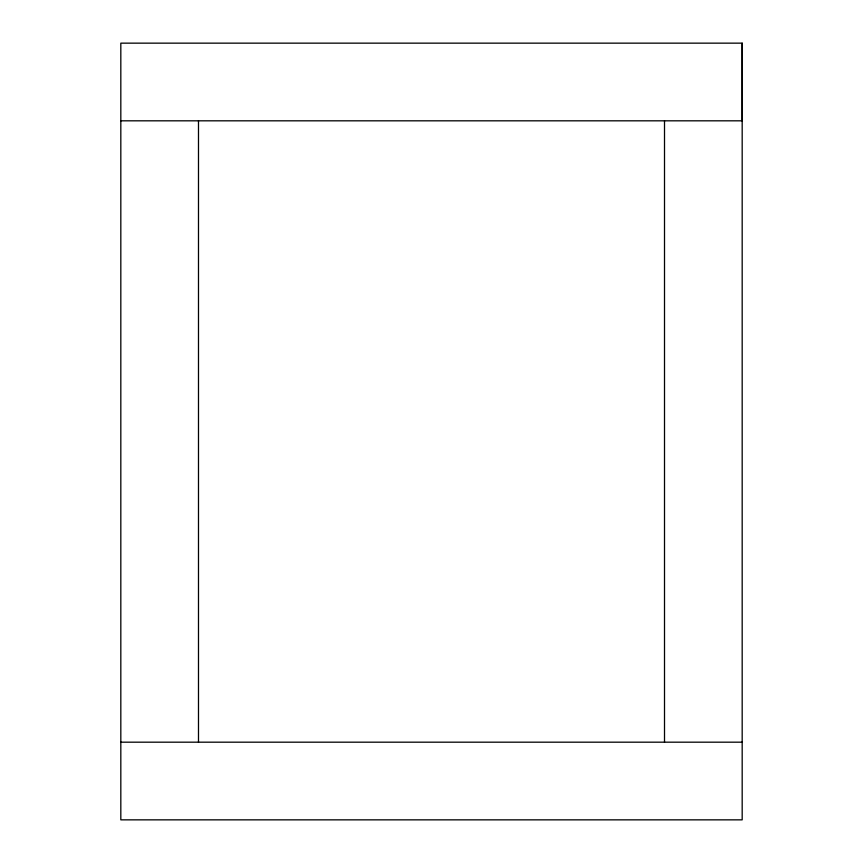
<?xml version="1.0" encoding="UTF-8"?>
<svg xmlns="http://www.w3.org/2000/svg" width="863" height="863" viewBox="0 0 863 863"><rect width="100%" height="100%" fill="white"/><g stroke="black" fill="none" stroke-linecap="round" stroke-linejoin="round"><path stroke-width="1.29" d="M742.18 43.15L742.18 819.85L120.82 819.85L120.82 43.15L742.18 43.15L742.18 120.82L120.82 120.82M120.82 742.18L742.18 742.18M664.51 120.82L664.51 742.18M198.49 120.82L198.49 742.18"/></g></svg>
